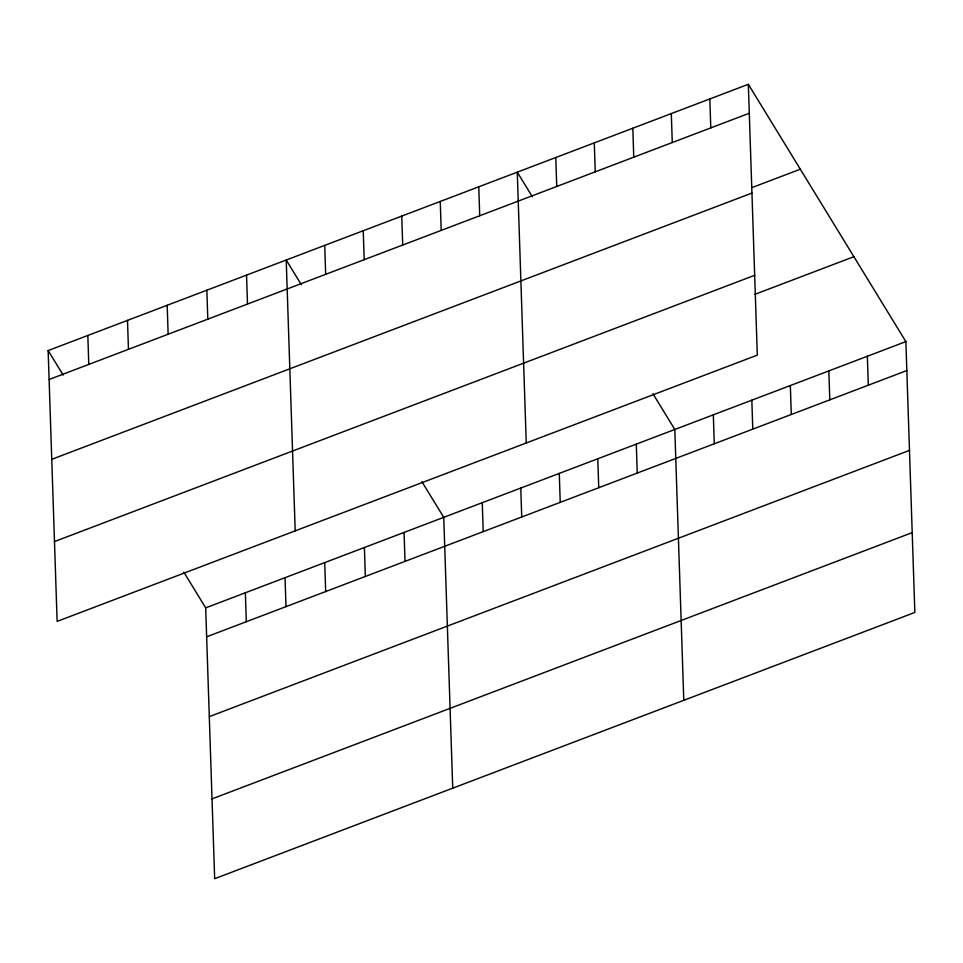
<?xml version="1.0" encoding="UTF-8"?>
<svg xmlns="http://www.w3.org/2000/svg" width="963" height="963" viewBox="0 0 963 963"><rect width="100%" height="100%" fill="white"/><g stroke="black" fill="none" stroke-linecap="round" stroke-linejoin="round"><path stroke-width="1.44" d="M748.335 84.299L757.315 355.13L57.13 621.388L48.15 350.556L748.335 84.299L905.87 341.612L914.85 612.444L214.665 878.701L205.685 607.87L183.837 572.178M49.113 379.494L749.298 113.249M752.175 187.52L800.313 169.211M51.761 459.327L751.934 193.069M54.482 541.567L754.667 275.31M754.86 294.353L853.88 256.7M205.685 607.87L905.87 341.612M206.648 636.808L906.821 370.562M209.296 716.628L909.469 450.383M212.016 798.881L912.202 532.623M532.346 196.777L517.275 172.16L526.255 443.004M652.962 393.783L674.81 429.474L683.79 700.306M301.275 284.639L286.216 260.022L295.196 530.866M421.89 481.644L443.75 517.336L452.73 788.179M48.15 350.556L63.221 375.161M867.35 356.262L868.313 385.2M828.842 370.899L829.805 399.85M790.334 385.549L791.297 414.487M751.826 400.187L752.789 429.137M709.827 98.948L710.778 127.886M713.318 414.836L714.281 443.774M671.307 113.586L672.27 142.536M632.799 128.235L633.762 157.174M636.29 444.124L637.253 473.062M594.291 142.873L595.254 171.823M597.782 458.761L598.745 487.711M555.783 157.523L556.746 186.461M559.274 473.411L560.237 502.349M520.766 488.048L521.729 516.999M478.767 186.81L479.718 215.748M482.258 502.698L483.221 531.636M440.247 201.448L441.21 230.398M401.74 216.097L402.703 245.047M404.063 532.431L405.026 561.369M363.232 230.735L364.195 259.685M364.387 547.514L365.35 576.464M324.724 245.384L325.687 274.335M324.712 562.597L325.675 591.547M285.036 577.692L285.999 606.63M246.54 275.117L247.491 304.055M245.36 592.775L246.323 621.725M206.852 290.2L207.815 319.15M167.177 305.295L168.14 334.233M127.501 320.378L128.464 349.328M87.826 335.461L88.789 364.411"/></g></svg>
